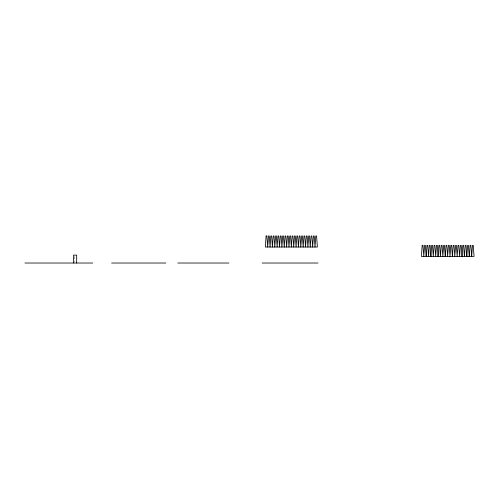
<?xml version="1.0" encoding="UTF-8"?>
<svg xmlns="http://www.w3.org/2000/svg" width="499" height="499" viewBox="0 0 499 499"><rect width="100%" height="100%" fill="white"/><g stroke="black" fill="none" stroke-linecap="round" stroke-linejoin="round"><path stroke-width="0.37" stroke-dasharray="2.5 1.87" d="M74.276 256.567L74.276 262.306"/><path stroke-width="0.75" d="M430.918 256.411L431.704 245.371L432.496 245.371L433.282 256.411L434.093 245.371L434.885 245.371L435.671 256.411L436.482 245.371L437.274 245.371L438.06 256.411M438.085 256.411L438.871 245.371L439.663 245.371L440.449 256.411L441.259 245.371L442.052 245.371L442.838 256.411L443.648 245.371L444.441 245.371L445.227 256.411M445.251 256.411L446.037 245.371L446.83 245.371L447.615 256.411L448.426 245.371L449.219 245.371L450.004 256.411L450.815 245.371L451.607 245.371L452.393 256.411M452.418 256.411L453.204 245.371L453.996 245.371L454.782 256.411L455.593 245.371L456.385 245.371L457.171 256.411L458.026 245.371L458.818 245.371L459.604 256.411L460.415 245.371L461.207 245.371L461.993 256.411M462.024 256.411L462.81 245.371L463.596 245.371L464.388 256.411M464.457 256.411L465.243 245.371L466.035 245.371L466.821 256.411M466.846 256.411L467.632 245.371L468.424 245.371L469.21 256.411M469.297 256.411L470.083 245.371L470.875 245.371L471.661 256.411M471.686 256.411L472.472 245.371L473.264 245.371L474.05 256.411L426.183 256.411L426.976 245.371L427.762 245.371L428.547 256.411L429.315 245.371L430.107 245.371L430.893 256.411M24.95 263.023L92.789 263.023M111.601 263.023L165.886 263.023M177.781 263.023L228.91 263.023M262.118 263.023L317.982 263.023M76.678 263.023L76.678 255.132L73.528 255.132L73.528 263.023M266.117 235.977L265.325 247.024L317.376 247.024L316.591 235.977L315.798 235.977L315.012 247.024L314.22 235.977L313.434 235.977L312.642 247.024L311.856 235.977L311.07 235.977L310.278 247.024L309.492 235.977L308.7 235.977L307.914 247.024L307.122 235.977L306.336 235.977L305.55 247.024L304.758 235.977L303.972 235.977L303.18 247.024L302.394 235.977L301.602 235.977L300.816 247.024L300.024 235.977L299.238 235.977L298.452 247.024L297.66 235.977L296.874 235.977L296.082 247.024L295.296 235.977L294.504 235.977L293.718 247.024L292.932 235.977L292.14 235.977L291.354 247.024L290.561 235.977L289.776 235.977L288.983 247.024L288.197 235.977L287.412 235.977L286.619 247.024L285.833 235.977L285.041 235.977L284.255 247.024L283.463 235.977L282.677 235.977L281.885 247.024L281.099 235.977L280.313 235.977L279.521 247.024L278.735 235.977L277.943 235.977L277.157 247.024L276.365 235.977L275.579 235.977L274.793 247.024L274.001 235.977L273.215 235.977L272.423 247.024L271.637 235.977L270.845 235.977L270.059 247.024L269.273 235.977L268.481 235.977L267.695 247.024L266.903 235.977L266.117 235.977M422.179 245.34L421.393 256.38L426.146 256.38L425.36 245.34L424.568 245.34L423.782 256.38L422.971 245.34L422.179 245.34"/></g></svg>
